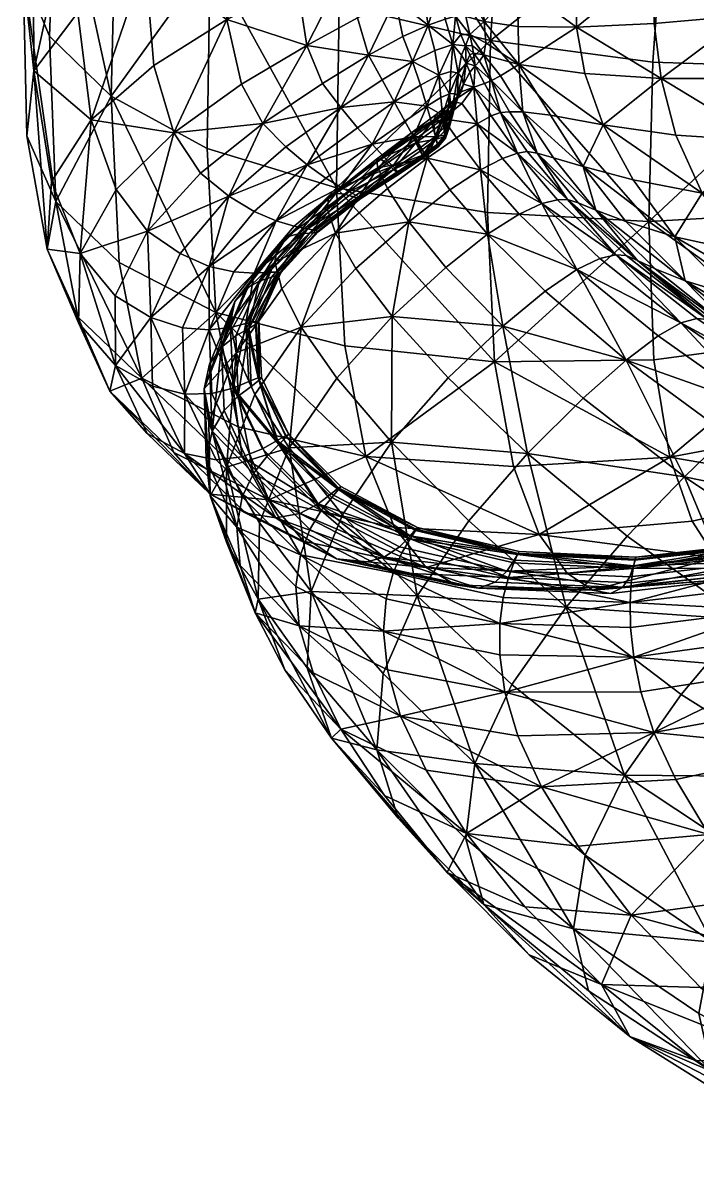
# Model space of a CAD drawing. Header units: millimetres. Extents: x -7995 to 5903, y -544 to 668.
# Drawn here: x -7994.8 to -7778.7, y -424.2 to -55.8 of the extents above; entities that cross this region are included whole.
import ezdxf

# ---------------------------------------------------------------- set-up
doc = ezdxf.new("R2010")
doc.units = ezdxf.units.MM
doc.layers.get('0').update_dxf_attribs({"true_color": 0x57e1c6})

msp = doc.modelspace()

# ---------------------------------------------------------------- meshes
at = {"color": 121, "true_color": 0xa6e5e5}
mesh = msp.add_polyface(dxfattribs=at)
corners = [(-7907.01, -12.03, 353.46), (-7930.88, -22.65, 373.73), (-7927.57, 23.94, 393.32), (-7902.67, 33.27, 372.49), (-7955.72, -36.19, 401.87), (-7953.61, 11.77, 422.25), (-7947.59, 67.14, 445.33), (-7991.3, -71.05, 474.53), (-7991.57, -20.3, 497.41), (-7976.39, -3.05, 457.53), (-7977.28, -52.41, 436.07), (-7987.42, 38.17, 522.35), (-7971.27, 53.87, 481.31), (-7934.85, -35.17, 691.94), (-7893.62, -50.03, 721.16), (-7889.74, 8.69, 750.09), (-7930.55, 25.81, 721.27), (-7935.85, -95.9, 660.81), (-7894.47, -108.49, 690.24), (-7883.25, 39.57, 361.5), (-7888.38, -4.61, 342.85), (-7965.08, -17.7, 654.54), (-7966.59, -79.19, 624.34), (-7984.08, 1.16, 611.87), (-7986.34, -59.96, 583.3), (-7984.28, -112.95, 556.71), (-7960.06, 44.02, 683.17), (-7978.17, 62.49, 639.13), (-7984.75, 80.36, 592.48), (-7991.6, 20.19, 566.83), (-7993.51, -91.86, 515.46), (-7994.78, -39.81, 540.16), (-7907.03, -43.03, 340.59), (-7929.51, -54.7, 359.9), (-7903.91, -62.99, 332.97), (-7924.79, -75.4, 351.08), (-7946.45, -90.92, 376.49), (-7952.85, -69.39, 386.81), (-7893.08, -82.87, 329.76), (-7910.62, -95.46, 345.41), (-7918.05, -87.93, 346.5), (-7898.86, -75.18, 329.67), (-7972.95, -86.77, 419.57), (-7985.7, -106.49, 456.46), (-7884.15, -66.1, 321.26), (-7879.86, -73.98, 322.03), (-7887.73, -54.13, 323.77), (-7889.5, -34.74, 330.62), (-7887.75, -89.34, 332.31), (-7903.82, -101.19, 347.06)]
mesh.append_faces([[corners[k] for k in face] for face in [(0, 1, 2), (2, 3, 0), (4, 5, 2), (2, 1, 4), (2, 5, 6), (7, 8, 9), (9, 10, 7), (11, 12, 9), (9, 8, 11), (6, 5, 9), (4, 10, 9), (9, 5, 4), (13, 14, 15), (15, 16, 13), (13, 17, 18), (18, 14, 13), (0, 3, 19), (19, 20, 0), (13, 21, 22), (22, 17, 13), (23, 24, 22), (22, 21, 23), (22, 24, 25), (23, 21, 26), (26, 27, 23), (13, 16, 26), (26, 21, 13), (28, 29, 23), (7, 30, 31), (31, 8, 7), (25, 24, 31), (31, 30, 25), (23, 29, 31), (31, 24, 23), (11, 8, 31), (31, 29, 11), (0, 32, 33), (33, 1, 0), (34, 35, 33), (33, 32, 34), (36, 37, 33), (33, 35, 36), (4, 1, 33), (33, 37, 4), (38, 39, 40), (40, 41, 38), (36, 35, 40), (34, 41, 40), (40, 35, 34), (7, 10, 42), (42, 43, 7), (4, 37, 42), (42, 10, 4), (42, 37, 36), (38, 41, 44), (44, 45, 38), (34, 46, 44), (44, 41, 34), (0, 20, 47), (47, 32, 0), (34, 32, 47), (47, 46, 34), (38, 48, 49)]], dxfattribs={"vtx2": -1, "color": 121})
mesh = msp.add_polyface(dxfattribs=at)
corners = [(-7777.4, 60.76, 809.75), (-7784.09, 28.05, 797.78), (-7732.73, 18.12, 793.08), (-7834.8, -84.18, 298.49), (-7841.9, -72.74, 308.45), (-7836.08, -69.03, 301.78), (-7724.77, 26.36, 190.91), (-7757.83, 20.16, 233.45), (-7753.85, 53.18, 247.52), (-7788.06, 13.64, 272.8), (-7833.16, 3.58, 331.04), (-7827.74, 42.96, 349.48), (-7808.71, 45.47, 323.71), (-7813.75, 7.79, 306.25), (-7783.49, 49.15, 288.8), (-7789.54, -17.11, 777.47), (-7737.79, -23.24, 774.85), (-7835.59, 42.59, 791.09), (-7841.47, -6.04, 769.02), (-7845.15, -61.39, 741.4), (-7793.19, -68.35, 751.85), (-7741.5, -70.01, 751.69), (-7844.57, 2, 344.45), (-7838.82, 42.45, 363.3), (-7850.7, 2.09, 349.32), (-7844.68, 43.16, 368.19), (-7761.05, -7.8, 222.58), (-7729.73, -26.21, 174.39), (-7763.08, -31.92, 214.21), (-7792.81, -36.95, 251.72), (-7791.21, -14.4, 260.74), (-7728.78, -71.47, 164.02), (-7761.81, -73.55, 202.02), (-7763.48, -53.43, 207.59), (-7730.29, -49.48, 168.67), (-7790.55, -73.53, 238.76), (-7792.75, -55.97, 244.85), (-7836.26, -56.9, 303.85), (-7817.56, -57.12, 278.21), (-7814.99, -71.91, 272.26), (-7836.57, -43.3, 309.01), (-7817.77, -40.88, 284.32), (-7816.63, -20.12, 293.39), (-7835.82, -24.16, 317.81), (-7847.23, -25.72, 331.28), (-7847.78, -43.79, 322.79), (-7846.64, -62.08, 315.93), (-7847.19, -55.31, 317.98), (-7847.29, -65.93, 315.7), (-7844.78, -74.21, 310.66), (-7848.61, -68.02, 316.41), (-7847.11, -75.13, 311.38), (-7850.04, -69.49, 317.16)]
mesh.append_faces([[corners[k] for k in face] for face in [(0, 1, 2), (3, 4, 5), (6, 7, 8), (8, 7, 9), (10, 11, 12), (12, 13, 10), (9, 13, 12), (12, 14, 9), (2, 1, 15), (15, 16, 2), (17, 18, 15), (15, 1, 17), (19, 20, 15), (15, 18, 19), (21, 16, 15), (15, 20, 21), (10, 22, 23), (23, 11, 10), (24, 25, 23), (23, 22, 24), (26, 7, 6), (27, 28, 26), (29, 30, 26), (26, 28, 29), (9, 7, 26), (26, 30, 9), (31, 32, 33), (33, 34, 31), (35, 36, 33), (33, 32, 35), (29, 28, 33), (33, 36, 29), (27, 34, 33), (33, 28, 27), (5, 37, 38), (38, 39, 5), (40, 41, 38), (38, 37, 40), (29, 36, 38), (38, 41, 29), (35, 39, 38), (38, 36, 35), (10, 13, 42), (42, 43, 10), (9, 30, 42), (42, 13, 9), (29, 41, 42), (42, 30, 29), (40, 43, 42), (42, 41, 40), (10, 43, 44), (44, 22, 10), (40, 45, 44), (44, 43, 40), (5, 46, 47), (47, 37, 5), (40, 37, 47), (47, 45, 40), (5, 4, 48), (48, 46, 5), (49, 50, 48), (48, 4, 49), (49, 51, 52)]], dxfattribs={"vtx2": -1, "color": 121})
mesh = msp.add_polyface(dxfattribs=at)
corners = [(-7889.74, 8.69, 750.09), (-7893.62, -50.03, 721.16), (-7845.15, -61.39, 741.4), (-7894.47, -108.49, 690.24), (-7874.38, 0.11, 339.48), (-7868.7, 43.33, 357.92), (-7858.41, 45.05, 359.29), (-7864.43, 2.61, 340.91), (-7888.38, -4.61, 342.85), (-7883.25, 39.57, 361.5), (-7857.91, 3.37, 344.71), (-7860.74, -25.05, 332.71), (-7866.96, -26.26, 329.08), (-7861.05, -43.29, 325.91), (-7866.89, -44.85, 322.6), (-7875.6, -48.27, 321.1), (-7876.35, -29.32, 327.58), (-7857.16, -62.71, 323.19), (-7862.93, -64.57, 321.16), (-7865.1, -56.49, 320.29), (-7859.64, -54.56, 323.07), (-7870.1, -68.1, 319.94), (-7873.15, -60.08, 318.91), (-7884.15, -66.1, 321.26), (-7887.73, -54.13, 323.77), (-7879.86, -73.98, 322.03), (-7889.5, -34.74, 330.62), (-7862.74, -92.1, 335.57), (-7860.08, -89.35, 335.39), (-7859.74, -91.73, 337.5), (-7893.08, -82.87, 329.76), (-7875.96, -81.06, 325.06), (-7887.75, -89.34, 332.31), (-7867.57, -75.68, 323.1), (-7865.52, -82.44, 327.41), (-7872.57, -87.19, 329.35), (-7883.06, -94.61, 336.31), (-7861.71, -72.52, 324.26), (-7861.03, -79.65, 328.35), (-7863.9, -87.99, 331.83), (-7860.5, -85.3, 332.2), (-7869.83, -92.18, 333.96), (-7857.34, -80.91, 317.22), (-7862.49, -85.1, 315.16), (-7863.28, -86.79, 323.21), (-7870.37, -90.88, 316.69), (-7870.16, -91.74, 324.94), (-7860.24, -86.45, 305.59), (-7869.01, -92.87, 307.06), (-7869.04, -94.14, 331.63), (-7863.12, -89.86, 329.6), (-7859.71, -87.07, 330.18), (-7859.02, -83.57, 324.64), (-7862.55, -92.99, 334.3), (-7859.79, -90.29, 334.17)]
mesh.append_faces([[corners[k] for k in face] for face in [(0, 1, 2), (2, 1, 3), (4, 5, 6), (6, 7, 4), (4, 8, 9), (9, 5, 4), (10, 11, 12), (12, 7, 10), (13, 14, 12), (12, 11, 13), (15, 16, 12), (12, 14, 15), (4, 7, 12), (12, 16, 4), (17, 18, 19), (19, 20, 17), (21, 22, 19), (19, 18, 21), (15, 14, 19), (19, 22, 15), (13, 20, 19), (19, 14, 13), (15, 22, 23), (23, 24, 15), (21, 25, 23), (23, 22, 21), (4, 16, 26), (26, 8, 4), (15, 24, 26), (26, 16, 15), (27, 28, 29), (30, 25, 31), (31, 32, 30), (21, 33, 31), (31, 25, 21), (34, 35, 31), (31, 33, 34), (36, 32, 31), (31, 35, 36), (37, 18, 17), (34, 33, 37), (37, 38, 34), (21, 18, 37), (37, 33, 21), (27, 39, 40), (40, 28, 27), (34, 38, 40), (40, 39, 34), (36, 35, 41), (34, 39, 41), (41, 35, 34), (41, 39, 27), (42, 43, 44), (44, 43, 45), (45, 46, 44), (47, 48, 45), (45, 43, 47), (44, 46, 49), (49, 50, 44), (44, 50, 51), (51, 52, 44), (53, 54, 51), (51, 50, 53)]], dxfattribs={"vtx2": -1, "color": 121})
mesh = msp.add_polyface(dxfattribs=at)
corners = [(-7845.15, -61.39, 741.4), (-7841.47, -6.04, 769.02), (-7889.74, 8.69, 750.09), (-7835.59, 42.59, 791.09), (-7857.91, 3.37, 344.71), (-7851.74, 45.22, 363.18), (-7848.08, 44.33, 367.14), (-7854.24, 2.87, 348.46), (-7850.7, 2.09, 349.32), (-7844.68, 43.16, 368.19), (-7864.43, 2.61, 340.91), (-7858.41, 45.05, 359.29), (-7853.93, -43.35, 328.43), (-7853.47, -25.74, 336.48), (-7847.23, -25.72, 331.28), (-7847.78, -43.79, 322.79), (-7844.57, 2, 344.45), (-7851.71, -59.44, 321.62), (-7853.01, -53.74, 323.91), (-7847.19, -55.31, 317.98), (-7846.64, -62.08, 315.93), (-7857.16, -62.71, 323.19), (-7859.64, -54.56, 323.07), (-7856.38, -53.57, 324.94), (-7854.6, -59.45, 323.3), (-7861.05, -43.29, 325.91), (-7857.54, -42.99, 328.66), (-7857.11, -25.2, 336.06), (-7860.74, -25.05, 332.71), (-7850.55, -65.49, 319.26), (-7851.02, -62.98, 320.25), (-7847.29, -65.93, 315.7), (-7848.61, -68.02, 316.41), (-7850.49, -76.27, 312.6), (-7851.71, -71.52, 319.29), (-7850.04, -69.49, 317.16), (-7847.11, -75.13, 311.38), (-7852.9, -68.61, 322.38), (-7851.72, -65.98, 320.41), (-7844.78, -74.21, 310.66), (-7853.14, -63.11, 322.13), (-7854.39, -66.11, 323.63), (-7857.86, -71.31, 326.31), (-7861.71, -72.52, 324.26), (-7858.31, -78.43, 330.25), (-7855.52, -71.79, 327.06), (-7854.29, -73.33, 326.36), (-7855.72, -79.02, 331.04), (-7853.74, -75.31, 324.11)]
mesh.append_faces([[corners[k] for k in face] for face in [(0, 1, 2), (2, 1, 3), (4, 5, 6), (6, 7, 4), (8, 7, 6), (6, 9, 8), (4, 10, 11), (11, 5, 4), (12, 13, 14), (14, 15, 12), (8, 16, 14), (14, 13, 8), (17, 18, 19), (19, 20, 17), (12, 15, 19), (19, 18, 12), (21, 22, 23), (23, 24, 21), (25, 26, 23), (23, 22, 25), (12, 18, 23), (23, 26, 12), (17, 24, 23), (23, 18, 17), (4, 7, 27), (27, 28, 4), (8, 13, 27), (27, 7, 8), (12, 26, 27), (27, 13, 12), (25, 28, 27), (27, 26, 25), (29, 30, 31), (31, 32, 29), (17, 20, 31), (31, 30, 17), (33, 34, 35), (35, 36, 33), (37, 38, 35), (35, 34, 37), (29, 32, 35), (35, 38, 29), (35, 32, 39), (21, 24, 40), (40, 41, 21), (17, 30, 40), (40, 24, 17), (29, 38, 40), (40, 30, 29), (37, 41, 40), (40, 38, 37), (21, 42, 43), (43, 42, 44), (21, 41, 45), (45, 42, 21), (37, 46, 45), (45, 41, 37), (45, 46, 47), (44, 42, 45), (48, 34, 33), (47, 46, 48), (37, 34, 48), (48, 46, 37)]], dxfattribs={"vtx2": -1, "color": 121})
mesh = msp.add_polyface(dxfattribs=at)
corners = [(-7881.15, -102.13, 314.15), (-7869.01, -92.87, 307.06), (-7865.39, -99, 296.2), (-7878.12, -108.77, 303.33), (-7860.24, -86.45, 305.59), (-7856, -92.5, 294.61), (-7871.3, -119.37, 289.8), (-7858.19, -109.2, 282.66), (-7894.47, -108.49, 690.24), (-7846.12, -116.46, 711.62), (-7845.15, -61.39, 741.4), (-7894.73, -123, 317.81), (-7888.22, -134.35, 304.13), (-7876.4, -101.59, 344.6), (-7874.8, -103.34, 346.85), (-7887.32, -111.43, 360.07), (-7889.41, -110.24, 357.93), (-7874.31, -104.03, 347.44), (-7886.62, -111.99, 360.67), (-7876.19, -102.64, 343.32), (-7889.02, -111.47, 356.9), (-7887.23, -111.97, 359.64), (-7874.81, -103.76, 346.29), (-7861.89, -95.41, 338.43), (-7862.09, -94.53, 337.82), (-7859.74, -91.73, 337.5), (-7859.57, -92.6, 338.13), (-7862.74, -92.1, 335.57), (-7862.55, -92.99, 334.3), (-7862.09, -94.87, 337.25), (-7859.66, -92.13, 336.92), (-7859.79, -90.29, 334.17), (-7866.79, -98.4, 339.6), (-7867.69, -96.79, 336.57), (-7866.44, -98.86, 340.78), (-7867.84, -95.86, 337.89), (-7866.75, -98.05, 340.19), (-7893, -108.31, 354.36), (-7879.22, -98.69, 340.74), (-7883.06, -94.61, 336.31), (-7869.83, -92.18, 333.96), (-7881.65, -99.35, 323.72), (-7870.37, -90.88, 316.69), (-7880.44, -99.28, 331.88), (-7870.16, -91.74, 324.94), (-7869.04, -94.14, 331.63), (-7878.35, -100.76, 338.46), (-7863.12, -89.86, 329.6), (-7897, -111.57, 338.14), (-7891.89, -110.57, 352.33), (-7894.88, -110.27, 346.05)]
mesh.append_faces([[corners[k] for k in face] for face in [(0, 1, 2), (2, 3, 0), (4, 5, 2), (2, 1, 4), (6, 3, 2), (2, 7, 6), (8, 9, 10), (0, 3, 11), (6, 12, 11), (11, 3, 6), (13, 14, 15), (15, 16, 13), (17, 18, 15), (15, 14, 17), (19, 20, 21), (21, 22, 19), (17, 22, 21), (21, 18, 17), (23, 24, 25), (25, 26, 23), (25, 24, 27), (28, 29, 30), (30, 31, 28), (30, 29, 23), (19, 22, 32), (32, 33, 19), (17, 34, 32), (32, 22, 17), (23, 29, 32), (32, 34, 23), (28, 33, 32), (32, 29, 28), (13, 35, 36), (36, 14, 13), (27, 24, 36), (36, 35, 27), (23, 34, 36), (36, 24, 23), (17, 14, 36), (36, 34, 17), (13, 16, 37), (37, 38, 13), (39, 38, 37), (13, 38, 40), (40, 35, 13), (40, 38, 39), (27, 35, 40), (0, 41, 42), (42, 1, 0), (43, 44, 42), (42, 41, 43), (19, 33, 45), (45, 46, 19), (28, 47, 45), (45, 33, 28), (43, 46, 45), (45, 44, 43), (48, 41, 0), (43, 41, 48), (19, 46, 49), (49, 20, 19), (43, 50, 49), (49, 46, 43)]], dxfattribs={"vtx2": -1, "color": 121})
mesh = msp.add_polyface(dxfattribs=at)
corners = [(-7844.78, -74.21, 310.66), (-7839.04, -84.23, 301.89), (-7841.94, -84.44, 302.1), (-7830.19, -97.48, 289.55), (-7833.43, -96.96, 289.02), (-7836.54, -97.49, 286.07), (-7844.91, -85.5, 300.07), (-7836.08, -69.03, 301.78), (-7825.9, -85.25, 287.29), (-7834.8, -84.18, 298.49), (-7815.52, -101.66, 274.39), (-7824.99, -98.94, 285.65), (-7841.9, -72.74, 308.45), (-7811.45, -115.71, 269.78), (-7801.79, -119.3, 259.55), (-7782.79, -138.31, 240.82), (-7798.12, -131.77, 251.45), (-7817.03, -113.39, 273.11), (-7792.46, -134.49, 249.33), (-7805.06, -129.98, 245.39), (-7823.73, -112.35, 268.32), (-7820.48, -112.28, 271.85), (-7801.68, -130.23, 249.4), (-7757.62, -93.49, 196.75), (-7761.81, -73.55, 202.02), (-7728.78, -71.47, 164.02), (-7716.95, -112.99, 155.46), (-7749.86, -113.03, 190.72), (-7777.42, -110.24, 223.98), (-7785.76, -91.7, 232.06), (-7790.55, -73.53, 238.76), (-7737.48, -131.98, 182.84), (-7764.6, -128.88, 213.76), (-7786.1, -124.17, 240.1), (-7799.48, -105.94, 252.86), (-7814.99, -71.91, 272.26), (-7809.03, -88.36, 263.7), (-7841.34, -99.18, 282.7), (-7849.38, -88.09, 296.74), (-7810.15, -131.14, 241.62), (-7828.73, -113.57, 264.82), (-7817.51, -134.68, 239.8), (-7836.01, -116.93, 263.12), (-7848.38, -102.81, 280.9), (-7846.06, -123.41, 264.96), (-7741.5, -70.01, 751.69), (-7793.19, -68.35, 751.85), (-7794.48, -119.29, 723.97), (-7743.25, -116.46, 726.28), (-7845.15, -61.39, 741.4), (-7846.12, -116.46, 711.62)]
mesh.append_faces([[corners[k] for k in face] for face in [(0, 1, 2), (3, 4, 2), (2, 1, 3), (5, 6, 2), (2, 4, 5), (7, 8, 9), (10, 11, 9), (9, 8, 10), (3, 1, 9), (9, 11, 3), (0, 12, 9), (9, 1, 0), (13, 14, 15), (16, 17, 13), (13, 18, 16), (3, 11, 13), (13, 17, 3), (10, 14, 13), (13, 11, 10), (19, 20, 21), (21, 22, 19), (5, 4, 21), (21, 20, 5), (3, 17, 21), (21, 4, 3), (16, 22, 21), (21, 17, 16), (23, 24, 25), (26, 27, 23), (28, 29, 23), (23, 27, 28), (30, 24, 23), (23, 29, 30), (28, 27, 31), (31, 32, 28), (15, 14, 33), (10, 34, 33), (33, 14, 10), (28, 32, 33), (33, 34, 28), (7, 35, 36), (36, 8, 7), (30, 29, 36), (36, 35, 30), (28, 34, 36), (36, 29, 28), (10, 8, 36), (36, 34, 10), (5, 37, 38), (19, 39, 40), (40, 20, 19), (41, 42, 40), (40, 39, 41), (43, 37, 40), (40, 42, 43), (5, 20, 40), (40, 37, 5), (43, 42, 44), (44, 42, 41), (45, 46, 47), (47, 48, 45), (49, 50, 47), (47, 46, 49)]], dxfattribs={"vtx2": -1, "color": 121})
mesh = msp.add_polyface(dxfattribs=at)
corners = [(-7991.3, -71.05, 474.53), (-7985.7, -106.49, 456.46), (-7987.02, -128.19, 495.72), (-7993.51, -91.86, 515.46), (-7976.47, -129.52, 442.82), (-7984.28, -112.95, 556.71), (-7894.47, -108.49, 690.24), (-7935.85, -95.9, 660.81), (-7933.05, -148.48, 631.57), (-7966.59, -79.19, 624.34), (-7964.01, -132.45, 596.13), (-7928.94, -111.21, 367.74), (-7937.99, -103.83, 370.33), (-7918.05, -87.93, 346.5), (-7910.62, -95.46, 345.41), (-7946.45, -90.92, 376.49), (-7964.98, -109.11, 407.6), (-7954.97, -122.38, 399.71), (-7944.52, -129.58, 395.48), (-7972.95, -86.77, 419.57), (-7894.73, -123, 317.81), (-7897.28, -115.48, 328.7), (-7881.15, -102.13, 314.15), (-7914.12, -132.2, 349.63), (-7900.29, -122.6, 379.38), (-7900.95, -122.87, 378.54), (-7912.91, -136.29, 401.84), (-7903.07, -123.06, 376.14), (-7903.7, -121.62, 376.87), (-7901.17, -122.21, 378.78), (-7913.24, -135.54, 401.95), (-7887.32, -111.43, 360.07), (-7886.62, -111.99, 360.67), (-7889.41, -110.24, 357.93), (-7887.23, -111.97, 359.64), (-7889.02, -111.47, 356.9), (-7920.78, -116.13, 368.15), (-7935.22, -133.67, 394.45), (-7913.71, -119.13, 370.51), (-7903.82, -101.19, 347.06), (-7893.08, -82.87, 329.76), (-7883.06, -94.61, 336.31), (-7897.88, -105.39, 350.38), (-7887.75, -89.34, 332.31), (-7907.94, -120.78, 373.77), (-7893, -108.31, 354.36), (-7920.82, -135.83, 397.93), (-7897, -111.57, 338.14), (-7913.19, -126.96, 358.84), (-7910.3, -124.26, 366.31), (-7894.88, -110.27, 346.05), (-7880.44, -99.28, 331.88), (-7906.56, -123.24, 372.07), (-7919.19, -138.45, 396.5), (-7891.89, -110.57, 352.33)]
mesh.append_faces([[corners[k] for k in face] for face in [(0, 1, 2), (2, 3, 0), (2, 1, 4), (5, 3, 2), (6, 7, 8), (8, 7, 9), (9, 10, 8), (5, 10, 9), (11, 12, 13), (13, 14, 11), (13, 12, 15), (4, 16, 17), (15, 12, 17), (17, 16, 15), (11, 18, 17), (17, 12, 11), (15, 16, 19), (4, 1, 19), (19, 16, 4), (20, 21, 22), (23, 21, 20), (24, 25, 26), (26, 25, 27), (28, 29, 30), (30, 29, 24), (24, 29, 31), (31, 32, 24), (28, 33, 31), (31, 29, 28), (27, 25, 34), (34, 35, 27), (24, 32, 34), (34, 25, 24), (11, 36, 37), (37, 18, 11), (37, 36, 38), (39, 14, 40), (41, 42, 39), (39, 43, 41), (38, 36, 39), (39, 42, 38), (11, 14, 39), (39, 36, 11), (28, 44, 45), (45, 33, 28), (38, 42, 45), (45, 44, 38), (45, 42, 41), (38, 44, 46), (46, 44, 28), (22, 21, 47), (23, 48, 47), (47, 21, 23), (49, 50, 47), (47, 48, 49), (47, 50, 51), (27, 52, 53), (53, 52, 49), (49, 52, 54), (54, 50, 49), (27, 35, 54), (54, 52, 27)]], dxfattribs={"vtx2": -1, "color": 121})
mesh = msp.add_polyface(dxfattribs=at)
corners = [(-7850.49, -76.27, 312.6), (-7847.11, -75.13, 311.38), (-7841.94, -84.44, 302.1), (-7844.91, -85.5, 300.07), (-7844.78, -74.21, 310.66), (-7849.38, -88.09, 296.74), (-7854.26, -81.58, 307.92), (-7836.54, -97.49, 286.07), (-7848.38, -102.81, 280.9), (-7856, -92.5, 294.61), (-7841.34, -99.18, 282.7), (-7860.24, -86.45, 305.59), (-7871.3, -119.37, 289.8), (-7858.19, -109.2, 282.66), (-7846.06, -123.41, 264.96), (-7859.42, -134.02, 272.1), (-7865.39, -99, 296.2), (-7859.08, -87.42, 335.6), (-7858.6, -88.59, 337.17), (-7859.74, -91.73, 337.5), (-7860.08, -89.35, 335.39), (-7858.33, -89.36, 337.74), (-7859.57, -92.6, 338.13), (-7858.68, -88.41, 334.44), (-7859.79, -90.29, 334.17), (-7859.66, -92.13, 336.92), (-7858.39, -89.14, 336.52), (-7861.89, -95.41, 338.43), (-7858.31, -78.43, 330.25), (-7861.03, -79.65, 328.35), (-7861.71, -72.52, 324.26), (-7860.5, -85.3, 332.2), (-7858.71, -84.01, 333.66), (-7855.72, -79.02, 331.04), (-7856.57, -78.35, 331.2), (-7855.52, -71.79, 327.06), (-7854.54, -77.81, 320.87), (-7853.74, -75.31, 324.11), (-7856.73, -81.51, 327.4), (-7855.7, -80.03, 329.65), (-7857.16, -84.88, 333.94), (-7857.99, -85.5, 332.06), (-7857.06, -84.6, 335.1), (-7857.57, -84.05, 334.82), (-7857.34, -80.91, 317.22), (-7862.49, -85.1, 315.16), (-7863.28, -86.79, 323.21), (-7859.02, -83.57, 324.64), (-7859.71, -87.07, 330.18)]
mesh.append_faces([[corners[k] for k in face] for face in [(0, 1, 2), (2, 3, 0), (2, 1, 4), (0, 3, 5), (5, 6, 0), (5, 3, 7), (8, 9, 5), (5, 10, 8), (11, 6, 5), (5, 9, 11), (12, 13, 14), (14, 15, 12), (14, 13, 8), (8, 13, 16), (16, 9, 8), (17, 18, 19), (19, 20, 17), (21, 22, 19), (19, 18, 21), (23, 24, 25), (25, 26, 23), (27, 22, 25), (21, 26, 25), (25, 22, 21), (28, 29, 30), (17, 20, 31), (31, 32, 17), (28, 32, 31), (31, 29, 28), (33, 34, 35), (35, 34, 28), (0, 36, 37), (38, 39, 37), (37, 36, 38), (37, 39, 33), (23, 26, 40), (40, 41, 23), (21, 42, 40), (40, 26, 21), (33, 39, 40), (40, 42, 33), (38, 41, 40), (40, 39, 38), (17, 32, 43), (43, 18, 17), (28, 34, 43), (43, 32, 28), (33, 42, 43), (43, 34, 33), (21, 18, 43), (43, 42, 21), (0, 6, 44), (44, 36, 0), (11, 45, 44), (44, 6, 11), (46, 47, 44), (38, 36, 44), (44, 47, 38), (23, 41, 48), (48, 24, 23), (38, 47, 48), (48, 41, 38)]], dxfattribs={"vtx2": -1, "color": 121})
mesh = msp.add_polyface(dxfattribs=at)
corners = [(-7868.58, -239.07, 279.97), (-7892.53, -213.16, 309.45), (-7876.83, -189.95, 283.41), (-7858.66, -169.39, 262.94), (-7833.32, -193.52, 232.72), (-7852.12, -215.08, 253.51), (-7841.22, -152.83, 248.76), (-7859.42, -134.02, 272.1), (-7846.06, -123.41, 264.96), (-7933.05, -148.48, 631.57), (-7891.79, -159.15, 660.91), (-7894.47, -108.49, 690.24), (-7843.85, -164.25, 683.03), (-7846.12, -116.46, 711.62), (-7885.08, -194.49, 636.77), (-7916.06, -208.44, 589.1), (-7875.89, -217.21, 617.22), (-7925.93, -185.03, 607.89), (-7829.55, -219.47, 639.09), (-7837.81, -197.77, 659.01), (-7905.73, -153.12, 324.8), (-7894.36, -169.4, 306.77), (-7909.57, -191.8, 332.78), (-7920.62, -174.65, 350.97), (-7911.98, -140.82, 338.69), (-7894.73, -123, 317.81), (-7888.22, -134.35, 304.13), (-7914.12, -132.2, 349.63), (-7876.58, -149.74, 286.29), (-7871.3, -119.37, 289.8), (-7893.82, -205.05, 514.71), (-7895.94, -207.61, 514.99), (-7870.88, -220.88, 541.11), (-7868.5, -217.2, 540.3), (-7893.07, -204.08, 514.84), (-7869.16, -218.18, 540.28), (-7909.73, -187.43, 486.7), (-7910.5, -188.38, 486.47), (-7912.87, -190.71, 486.18), (-7870.89, -219.92, 542.9), (-7896.19, -206.49, 516.51), (-7893.82, -204.59, 515.43), (-7913.41, -189.36, 487.28), (-7910.66, -187.78, 486.94), (-7869.02, -217.82, 541.17), (-7919.54, -169.37, 457.4), (-7919.23, -170.09, 457.17), (-7912.91, -136.29, 401.84), (-7912.21, -135.76, 402.48), (-7900.29, -122.6, 379.38), (-7903.07, -123.06, 376.14), (-7915.26, -137.18, 399.89), (-7913.24, -135.54, 401.95), (-7916.09, -135.58, 400.39), (-7903.7, -121.62, 376.87), (-7900.3, -209.68, 518.1), (-7924.61, -194.61, 489.18), (-7918.07, -192.09, 487.77), (-7906.2, -212.72, 520.83), (-7920.82, -135.83, 397.93), (-7919.19, -138.45, 396.5), (-7899.3, -211.85, 515.66), (-7916.74, -194.48, 485.76), (-7921, -199.97, 484.37), (-7902.96, -217.92, 515.67)]
mesh.append_faces([[corners[k] for k in face] for face in [(0, 1, 2), (2, 3, 4), (4, 5, 2), (6, 7, 8), (9, 10, 11), (12, 13, 11), (11, 10, 12), (14, 10, 9), (15, 16, 14), (14, 17, 15), (18, 19, 14), (14, 16, 18), (12, 10, 14), (14, 19, 12), (20, 21, 22), (22, 23, 20), (2, 1, 22), (22, 21, 2), (20, 24, 25), (25, 26, 20), (25, 24, 27), (6, 3, 28), (28, 7, 6), (2, 21, 28), (28, 3, 2), (20, 26, 28), (28, 21, 20), (29, 7, 28), (28, 26, 29), (30, 31, 32), (33, 34, 30), (30, 35, 33), (36, 37, 30), (30, 34, 36), (38, 31, 30), (30, 37, 38), (39, 40, 41), (42, 43, 41), (41, 40, 42), (36, 34, 41), (41, 43, 36), (33, 44, 41), (41, 34, 33), (36, 43, 45), (45, 43, 42), (38, 37, 46), (46, 37, 36), (47, 48, 49), (50, 51, 47), (52, 53, 54), (49, 48, 52), (55, 40, 39), (56, 57, 55), (55, 58, 56), (42, 40, 55), (55, 57, 42), (54, 53, 59), (60, 51, 50), (32, 31, 61), (38, 62, 61), (61, 31, 38), (63, 64, 61), (61, 62, 63)]], dxfattribs={"vtx2": -1, "color": 121})
mesh = msp.add_polyface(dxfattribs=at)
corners = [(-7953.82, -150.02, 427.36), (-7953.29, -172, 462.13), (-7965.21, -165.35, 469.48), (-7965.28, -143.06, 433.24), (-7966.94, -173.63, 518.8), (-7977.02, -151.71, 480.54), (-7976.47, -129.52, 442.82), (-7933.05, -148.48, 631.57), (-7964.01, -132.45, 596.13), (-7956.77, -169.48, 573.43), (-7984.28, -112.95, 556.71), (-7977.26, -149.86, 535.38), (-7987.02, -128.19, 495.72), (-7954.97, -122.38, 399.71), (-7944.52, -129.58, 395.48), (-7936.84, -172.89, 406.5), (-7928.4, -151.58, 375.92), (-7926.59, -161.36, 365.01), (-7914.12, -132.2, 349.63), (-7911.98, -140.82, 338.69), (-7905.73, -153.12, 324.8), (-7920.62, -174.65, 350.97), (-7923.41, -151.93, 427.44), (-7920.4, -151.3, 428.5), (-7919.54, -169.37, 457.4), (-7919.3, -151.34, 428.88), (-7918.47, -169.21, 457.5), (-7919.23, -170.09, 457.17), (-7920.03, -152.09, 428.43), (-7922.51, -153.59, 427), (-7912.91, -136.29, 401.84), (-7915.26, -137.18, 399.89), (-7912.21, -135.76, 402.48), (-7916.09, -135.58, 400.39), (-7913.24, -135.54, 401.95), (-7943.75, -153.32, 424.81), (-7942.96, -174.6, 458.09), (-7935.23, -154.02, 424.62), (-7927.46, -172.61, 456.39), (-7928.41, -153.2, 425.82), (-7935.22, -133.67, 394.45), (-7913.71, -119.13, 370.51), (-7927.26, -135.47, 395.61), (-7920.82, -135.83, 397.93), (-7935.08, -164.99, 414.58), (-7926.97, -144.96, 384.69), (-7931.28, -159.5, 420.45), (-7923.5, -140.82, 391.49), (-7910.3, -124.26, 366.31), (-7913.19, -126.96, 358.84), (-7919.19, -138.45, 396.5), (-7926.67, -155.88, 424.46), (-7925.86, -175.19, 454.79)]
mesh.append_faces([[corners[k] for k in face] for face in [(0, 1, 2), (2, 3, 0), (4, 5, 2), (6, 3, 2), (2, 5, 6), (7, 8, 9), (10, 11, 9), (9, 8, 10), (6, 5, 12), (4, 11, 12), (12, 5, 4), (12, 11, 10), (0, 3, 13), (13, 14, 0), (13, 3, 6), (15, 16, 17), (18, 19, 17), (17, 16, 18), (20, 21, 17), (17, 19, 20), (22, 23, 24), (25, 26, 24), (24, 23, 25), (27, 28, 29), (25, 28, 27), (27, 26, 25), (29, 28, 30), (30, 31, 29), (25, 32, 30), (30, 28, 25), (22, 33, 34), (34, 23, 22), (25, 23, 34), (34, 32, 25), (0, 35, 36), (36, 35, 37), (38, 39, 22), (37, 39, 38), (0, 14, 40), (40, 35, 0), (41, 42, 40), (37, 35, 40), (40, 42, 37), (22, 39, 43), (43, 33, 22), (37, 42, 43), (43, 39, 37), (43, 42, 41), (15, 44, 45), (45, 16, 15), (46, 47, 45), (45, 44, 46), (48, 49, 45), (45, 47, 48), (18, 16, 45), (45, 49, 18), (29, 31, 50), (50, 51, 29), (48, 47, 50), (46, 51, 50), (50, 47, 46), (29, 51, 52), (52, 51, 46)]], dxfattribs={"vtx2": -1, "color": 121})
mesh = msp.add_polyface(dxfattribs=at)
corners = [(-7841.22, -152.83, 248.76), (-7815.44, -175.87, 218.35), (-7833.32, -193.52, 232.72), (-7858.66, -169.39, 262.94), (-7783.08, -201.08, 183.97), (-7801.44, -219.99, 198.63), (-7782.79, -138.31, 240.82), (-7792.46, -134.49, 249.33), (-7811.45, -115.71, 269.78), (-7745.99, -147.5, 200.1), (-7764.6, -128.88, 213.76), (-7737.48, -131.98, 182.84), (-7786.1, -124.17, 240.1), (-7767.21, -143.11, 223.72), (-7846.06, -123.41, 264.96), (-7827.68, -141.58, 241.62), (-7817.51, -134.68, 239.8), (-7742.42, -156.85, 701.3), (-7743.25, -116.46, 726.28), (-7794.48, -119.29, 723.97), (-7792.85, -163.56, 696.86), (-7843.85, -164.25, 683.03), (-7846.12, -116.46, 711.62), (-7787.73, -194.79, 673.58), (-7738.41, -185.47, 679.42), (-7837.81, -197.77, 659.01), (-7829.55, -219.47, 639.09), (-7780.62, -215.18, 653.81), (-7732.65, -204.26, 660.48), (-7756.56, -158.86, 216.28), (-7766.24, -155.28, 222.75), (-7724.47, -179.76, 187.93), (-7734.01, -176.76, 192.24), (-7739.77, -174.03, 191.52), (-7772, -152.43, 223.46), (-7798.12, -131.77, 251.45), (-7805.06, -129.98, 245.39), (-7801.68, -130.23, 249.4), (-7775.67, -150.67, 220.48), (-7779.11, -150.33, 215.85), (-7743.5, -172.21, 187.61), (-7746.96, -171.95, 182.38), (-7741.08, -162.81, 202), (-7769.2, -187.64, 176.74), (-7731.21, -211.64, 141.45), (-7745.13, -226.38, 148.77), (-7759.05, -178.85, 175.22), (-7801.71, -163.64, 211.17), (-7791.5, -155.91, 209.5), (-7784.17, -151.77, 211.62), (-7810.15, -131.14, 241.62), (-7751.89, -173.89, 177.67), (-7714.37, -195.92, 142.65)]
mesh.append_faces([[corners[k] for k in face] for face in [(0, 1, 2), (2, 3, 0), (4, 5, 2), (2, 1, 4), (6, 7, 8), (9, 10, 11), (12, 13, 6), (9, 13, 12), (12, 10, 9), (14, 15, 0), (16, 15, 14), (17, 18, 19), (19, 20, 17), (21, 20, 19), (19, 22, 21), (17, 20, 23), (23, 24, 17), (21, 25, 23), (23, 20, 21), (26, 27, 23), (23, 25, 26), (28, 24, 23), (23, 27, 28), (6, 29, 30), (30, 7, 6), (31, 32, 30), (30, 29, 31), (33, 34, 30), (30, 32, 33), (35, 7, 30), (30, 34, 35), (36, 37, 38), (38, 39, 36), (35, 34, 38), (38, 37, 35), (33, 40, 38), (38, 34, 33), (41, 39, 38), (38, 40, 41), (6, 13, 42), (42, 29, 6), (42, 13, 9), (31, 29, 42), (4, 43, 44), (44, 45, 4), (44, 43, 46), (0, 15, 47), (47, 1, 0), (16, 48, 47), (47, 15, 16), (46, 43, 47), (47, 48, 46), (4, 1, 47), (47, 43, 4), (36, 39, 49), (49, 50, 36), (41, 51, 49), (49, 39, 41), (46, 48, 49), (49, 51, 46), (16, 50, 49), (49, 48, 16), (46, 51, 52)]], dxfattribs={"vtx2": -1, "color": 121})
mesh = msp.add_polyface(dxfattribs=at)
corners = [(-7943.12, -193.53, 497.76), (-7955, -187.21, 506.43), (-7965.21, -165.35, 469.48), (-7953.29, -172, 462.13), (-7966.94, -173.63, 518.8), (-7916.06, -208.44, 589.1), (-7946.51, -193.23, 555.64), (-7934.86, -206.63, 542.11), (-7905.04, -221.57, 574.51), (-7923.45, -212.63, 532.21), (-7956.77, -169.48, 573.43), (-7925.93, -185.03, 607.89), (-7933.05, -148.48, 631.57), (-7977.26, -149.86, 535.38), (-7885.08, -194.49, 636.77), (-7936.84, -172.89, 406.5), (-7935.31, -183.74, 395.84), (-7934.89, -207.11, 430.2), (-7936.16, -195.41, 440.33), (-7929.66, -197.92, 381.79), (-7929.64, -221.89, 416.41), (-7926.36, -217.17, 475.33), (-7920.62, -174.65, 350.97), (-7909.57, -191.8, 332.78), (-7919.03, -215.77, 363.55), (-7926.59, -161.36, 365.01), (-7919.54, -169.37, 457.4), (-7922.5, -170.52, 456.99), (-7923.41, -151.93, 427.44), (-7918.47, -169.21, 457.5), (-7909.73, -187.43, 486.7), (-7913.41, -189.36, 487.28), (-7922.51, -153.59, 427), (-7921.72, -172.07, 456.31), (-7919.23, -170.09, 457.17), (-7912.87, -190.71, 486.18), (-7932.97, -195.54, 492.26), (-7913.9, -214.19, 525.33), (-7924.61, -194.61, 489.18), (-7906.2, -212.72, 520.83), (-7942.96, -174.6, 458.09), (-7953.82, -150.02, 427.36), (-7935.23, -154.02, 424.62), (-7934.32, -174.38, 456.46), (-7927.46, -172.61, 456.39), (-7918.07, -192.09, 487.77), (-7934.28, -186.46, 447.4), (-7935.08, -164.99, 414.58), (-7924.58, -207.44, 481.18), (-7921, -199.97, 484.37), (-7930.44, -179.85, 452.02), (-7931.28, -159.5, 420.45), (-7905.98, -225.98, 513.95), (-7925.86, -175.19, 454.79), (-7916.74, -194.48, 485.76)]
mesh.append_faces([[corners[k] for k in face] for face in [(0, 1, 2), (2, 3, 0), (2, 1, 4), (5, 6, 7), (7, 8, 5), (4, 1, 7), (7, 6, 4), (0, 9, 7), (7, 1, 0), (10, 11, 12), (4, 6, 10), (10, 13, 4), (5, 11, 10), (10, 6, 5), (12, 11, 14), (15, 16, 17), (17, 18, 15), (19, 20, 17), (17, 16, 19), (21, 18, 17), (19, 22, 23), (23, 24, 19), (25, 16, 15), (19, 16, 25), (25, 22, 19), (26, 27, 28), (26, 29, 30), (31, 27, 26), (32, 33, 34), (34, 33, 35), (30, 29, 34), (0, 36, 37), (37, 9, 0), (38, 39, 37), (37, 36, 38), (40, 3, 41), (42, 43, 40), (38, 36, 40), (40, 43, 38), (0, 3, 40), (40, 36, 0), (28, 27, 44), (31, 45, 44), (44, 27, 31), (38, 43, 44), (44, 45, 38), (44, 43, 42), (15, 18, 46), (46, 47, 15), (21, 48, 46), (46, 18, 21), (49, 50, 46), (46, 48, 49), (51, 47, 46), (46, 50, 51), (49, 48, 52), (53, 33, 32), (51, 50, 53), (49, 54, 53), (53, 50, 49), (35, 33, 53), (53, 54, 35)]], dxfattribs={"vtx2": -1, "color": 121})
mesh = msp.add_polyface(dxfattribs=at)
corners = [(-7894.46, -227.32, 563.46), (-7905.04, -221.57, 574.51), (-7934.86, -206.63, 542.11), (-7923.45, -212.63, 532.21), (-7902.59, -237.68, 340.33), (-7892.53, -213.16, 309.45), (-7868.58, -239.07, 279.97), (-7876.83, -189.95, 283.41), (-7852.12, -215.08, 253.51), (-7820.95, -242.7, 219.89), (-7833.32, -193.52, 232.72), (-7856.3, -235.61, 589.48), (-7865.78, -230.01, 601.66), (-7812.46, -237.31, 609.72), (-7829.55, -219.47, 639.09), (-7875.89, -217.21, 617.22), (-7820.59, -231.83, 622.82), (-7916.06, -208.44, 589.1), (-7926.36, -217.17, 475.33), (-7925.26, -229.43, 466), (-7906.36, -248.68, 501.13), (-7907.43, -236.18, 509.46), (-7920.42, -244.53, 452.73), (-7934.89, -207.11, 430.2), (-7929.64, -221.89, 416.41), (-7919.55, -240.14, 398.32), (-7919.03, -215.77, 363.55), (-7929.66, -197.92, 381.79), (-7909.57, -191.8, 332.78), (-7870.89, -219.92, 542.9), (-7869.02, -217.82, 541.17), (-7836.31, -225.53, 562.46), (-7837.57, -227.7, 564.67), (-7868.5, -217.2, 540.3), (-7836.01, -224.88, 561.44), (-7870.88, -220.88, 541.11), (-7837.68, -228.6, 562.92), (-7836.51, -225.86, 561.6), (-7869.16, -218.18, 540.28), (-7893.82, -205.05, 514.71), (-7893.82, -204.59, 515.43), (-7885.88, -228.56, 555.28), (-7849.02, -236.7, 580.09), (-7879.18, -226.76, 549.45), (-7843.65, -234.76, 573.09), (-7839.92, -231.27, 568.09), (-7874.23, -223.39, 545.49), (-7913.9, -214.19, 525.33), (-7906.2, -212.72, 520.83), (-7900.3, -209.68, 518.1), (-7905.98, -225.98, 513.95), (-7879.36, -250.47, 540.63), (-7876.3, -231.79, 544.07), (-7902.96, -217.92, 515.67), (-7878.5, -240.13, 543.76), (-7921, -199.97, 484.37), (-7924.58, -207.44, 481.18), (-7899.3, -211.85, 515.66), (-7873.51, -225.39, 542.78), (-7839.37, -233.21, 565.4), (-7841.04, -239.67, 567.74)]
mesh.append_faces([[corners[k] for k in face] for face in [(0, 1, 2), (2, 3, 0), (4, 5, 6), (7, 8, 6), (6, 8, 9), (9, 8, 10), (0, 11, 12), (12, 1, 0), (12, 11, 13), (14, 15, 12), (12, 16, 14), (17, 1, 12), (12, 15, 17), (18, 19, 20), (20, 21, 18), (22, 19, 23), (23, 24, 22), (23, 19, 18), (25, 26, 4), (22, 24, 25), (27, 26, 25), (25, 24, 27), (4, 26, 28), (28, 5, 4), (29, 30, 31), (31, 32, 29), (33, 34, 31), (31, 30, 33), (35, 36, 37), (37, 38, 35), (33, 38, 37), (37, 34, 33), (35, 38, 39), (40, 30, 29), (0, 41, 42), (42, 11, 0), (43, 44, 42), (42, 41, 43), (13, 11, 42), (29, 32, 45), (45, 46, 29), (43, 46, 45), (45, 44, 43), (0, 3, 47), (47, 41, 0), (43, 41, 47), (47, 48, 43), (29, 46, 49), (43, 48, 49), (49, 46, 43), (50, 21, 51), (52, 53, 50), (50, 54, 52), (50, 53, 55), (18, 21, 50), (50, 56, 18), (57, 58, 35), (52, 58, 57), (57, 53, 52), (35, 58, 59), (59, 36, 35), (52, 60, 59), (59, 58, 52)]], dxfattribs={"vtx2": -1, "color": 121})
mesh = msp.add_polyface(dxfattribs=at)
corners = [(-7833.32, -193.52, 232.72), (-7801.44, -219.99, 198.63), (-7820.95, -242.7, 219.89), (-7763.89, -246.71, 163.7), (-7783.08, -201.08, 183.97), (-7745.13, -226.38, 148.77), (-7812.46, -237.31, 609.72), (-7820.59, -231.83, 622.82), (-7865.78, -230.01, 601.66), (-7721.64, -220.2, 630.69), (-7726.58, -215.18, 644.29), (-7773.02, -226.93, 637.27), (-7766.42, -232.24, 623.64), (-7732.65, -204.26, 660.48), (-7780.62, -215.18, 653.81), (-7829.55, -219.47, 639.09), (-7759.49, -223.32, 589.82), (-7759.33, -225.91, 591.89), (-7720.43, -214.75, 598.19), (-7721.43, -211.43, 595.28), (-7759.44, -222.36, 589.3), (-7798.64, -226.72, 577.89), (-7798.93, -227.7, 578.24), (-7799.46, -230.4, 579.99), (-7720.36, -213.73, 599.16), (-7759.22, -224.93, 593.12), (-7759.31, -222.93, 590.37), (-7799.32, -229.48, 581.52), (-7798.73, -227.35, 578.98), (-7836.31, -225.53, 562.46), (-7836.01, -224.88, 561.44), (-7837.57, -227.7, 564.67), (-7836.51, -225.86, 561.6), (-7837.68, -228.6, 562.92), (-7762.32, -233.3, 612.64), (-7806.7, -238.36, 599.35), (-7802.88, -236.43, 591.4), (-7760.14, -231.51, 604.03), (-7718.73, -219.7, 610.63), (-7849.02, -236.7, 580.09), (-7843.65, -234.76, 573.09), (-7800.56, -232.99, 585.56), (-7839.92, -231.27, 568.09), (-7759.3, -228.25, 597.6), (-7716.65, -224.27, 606.04), (-7757.91, -236.2, 599.16), (-7756.43, -243.68, 601.8), (-7758.84, -230.25, 595.43), (-7800.08, -234.94, 583.09), (-7800.48, -241.24, 586.25), (-7839.37, -233.21, 565.4), (-7841.04, -239.67, 567.74)]
mesh.append_faces([[corners[k] for k in face] for face in [(0, 1, 2), (2, 1, 3), (4, 5, 3), (3, 1, 4), (6, 7, 8), (9, 10, 11), (11, 12, 9), (13, 14, 11), (11, 10, 13), (15, 7, 11), (11, 14, 15), (6, 12, 11), (11, 7, 6), (16, 17, 18), (19, 20, 16), (21, 22, 16), (16, 20, 21), (23, 17, 16), (16, 22, 23), (24, 25, 26), (27, 28, 26), (26, 25, 27), (21, 20, 26), (26, 28, 21), (26, 20, 19), (21, 28, 29), (29, 30, 21), (27, 31, 29), (29, 28, 27), (23, 22, 32), (32, 33, 23), (21, 30, 32), (32, 22, 21), (9, 12, 34), (6, 35, 34), (34, 12, 6), (36, 37, 34), (34, 35, 36), (34, 37, 38), (36, 35, 39), (39, 40, 36), (39, 35, 6), (27, 41, 42), (42, 31, 27), (36, 40, 42), (42, 41, 36), (43, 25, 24), (38, 37, 43), (36, 41, 43), (43, 37, 36), (27, 25, 43), (43, 41, 27), (44, 45, 46), (18, 17, 47), (23, 48, 47), (47, 17, 23), (49, 45, 47), (47, 48, 49), (47, 45, 44), (49, 48, 50), (50, 51, 49), (23, 33, 50), (50, 48, 23)]], dxfattribs={"vtx2": -1, "color": 121})
mesh = msp.add_polyface(dxfattribs=at)
corners = [(-7879.36, -250.47, 540.63), (-7878.13, -262.85, 533.46), (-7840.5, -269.92, 560.9), (-7842.14, -258.04, 566.79), (-7873.9, -277.58, 522.06), (-7836.34, -283.88, 550.86), (-7799.29, -258.78, 587.43), (-7852.8, -315.2, 485.77), (-7817.03, -319.26, 518), (-7828.81, -300.23, 536.6), (-7865.76, -294.93, 506.23), (-7868.58, -239.07, 279.97), (-7879.48, -264.01, 311.32), (-7902.59, -237.68, 340.33), (-7820.95, -242.7, 219.89), (-7838.29, -267.52, 246.91), (-7850.1, -292.8, 278.86), (-7802.2, -296.49, 212.84), (-7834.12, -338.68, 460.5), (-7800.14, -341.27, 494.97), (-7893.09, -281.78, 471.7), (-7879.08, -302.98, 449.97), (-7901.88, -263.78, 488.64), (-7920.42, -244.53, 452.73), (-7910.96, -262.83, 435.05), (-7896.03, -284.63, 412.51), (-7907.43, -236.18, 509.46), (-7906.36, -248.68, 501.13), (-7925.26, -229.43, 466), (-7903.81, -262.19, 375.33), (-7919.55, -240.14, 398.32), (-7800.5, -380.15, 361.46), (-7832.75, -354.04, 393.04), (-7847.26, -337.88, 353.49), (-7858.96, -327.7, 423.15), (-7874.74, -310.29, 384.66), (-7809.61, -363.53, 431.98), (-7881.56, -288.4, 346.8), (-7853.07, -316.86, 314.91), (-7818.61, -345.65, 281.81), (-7813.73, -365.53, 320.99), (-7814.86, -322.11, 245.29), (-7878.5, -240.13, 543.76), (-7905.98, -225.98, 513.95), (-7842.14, -247.95, 568.64), (-7800.48, -241.24, 586.25), (-7841.04, -239.67, 567.74), (-7876.3, -231.79, 544.07)]
mesh.append_faces([[corners[k] for k in face] for face in [(0, 1, 2), (2, 3, 0), (4, 5, 2), (2, 1, 4), (6, 3, 2), (7, 8, 9), (9, 10, 7), (4, 10, 9), (9, 5, 4), (11, 12, 13), (14, 15, 11), (16, 12, 11), (11, 15, 16), (16, 15, 17), (7, 18, 19), (19, 8, 7), (7, 10, 20), (20, 21, 7), (4, 22, 20), (20, 10, 4), (23, 24, 20), (20, 22, 23), (25, 21, 20), (20, 24, 25), (0, 26, 27), (27, 1, 0), (23, 22, 27), (27, 28, 23), (4, 1, 27), (27, 22, 4), (13, 29, 30), (25, 24, 30), (30, 29, 25), (30, 24, 23), (31, 32, 33), (7, 21, 34), (34, 18, 7), (25, 35, 34), (34, 21, 25), (33, 32, 34), (34, 35, 33), (36, 18, 34), (34, 32, 36), (13, 12, 37), (37, 29, 13), (16, 38, 37), (37, 12, 16), (33, 35, 37), (37, 38, 33), (25, 29, 37), (37, 35, 25), (33, 38, 39), (39, 40, 33), (16, 41, 39), (39, 38, 16), (0, 42, 43), (0, 3, 44), (44, 42, 0), (44, 3, 6), (45, 46, 44), (47, 42, 44), (44, 46, 47)]], dxfattribs={"vtx2": -1, "color": 121})
mesh = msp.add_polyface(dxfattribs=at)
corners = [(-7742.83, -410.04, 371.56), (-7762.25, -404.15, 330.23), (-7718.02, -424.15, 301.16), (-7774.3, -391.32, 289.17), (-7729.12, -413.37, 260), (-7774.16, -349.96, 212.94), (-7728.38, -374.42, 184.14), (-7732.85, -396.52, 220.58), (-7778.45, -372.84, 249.64), (-7799.29, -258.78, 587.43), (-7797.06, -269.87, 582.83), (-7751.39, -262.7, 598.68), (-7754.29, -252.54, 602.07), (-7792.83, -282.81, 574.32), (-7746.99, -274.47, 591.67), (-7840.5, -269.92, 560.9), (-7836.34, -283.88, 550.86), (-7775.22, -315.49, 545.46), (-7785.82, -297.91, 561.86), (-7828.81, -300.23, 536.6), (-7817.03, -319.26, 518), (-7740.38, -288.21, 581.09), (-7730.82, -304.25, 566.98), (-7742.17, -297.06, 152.7), (-7784.06, -270.72, 185.35), (-7763.89, -246.71, 163.7), (-7721.56, -271.55, 130.92), (-7820.95, -242.7, 219.89), (-7814.86, -322.11, 245.29), (-7802.2, -296.49, 212.84), (-7760.88, -323.95, 180.33), (-7850.1, -292.8, 278.86), (-7838.29, -267.52, 246.91), (-7809.61, -363.53, 431.98), (-7777.92, -364.52, 468.76), (-7800.14, -341.27, 494.97), (-7834.12, -338.68, 460.5), (-7740.52, -357.45, 501.63), (-7760.24, -335.88, 525.09), (-7750.14, -387.26, 440.64), (-7779.21, -387.93, 401.81), (-7717.59, -322.94, 549.39), (-7800.5, -380.15, 361.46), (-7832.75, -354.04, 393.04), (-7847.26, -337.88, 353.49), (-7813.73, -365.53, 320.99), (-7818.61, -345.65, 281.81), (-7714.9, -347.88, 151.94), (-7800.32, -249.21, 588.13), (-7842.14, -247.95, 568.64), (-7800.48, -241.24, 586.25), (-7756.43, -243.68, 601.8), (-7710.66, -239.2, 610.19), (-7757.91, -236.2, 599.16)]
mesh.append_faces([[corners[k] for k in face] for face in [(0, 1, 2), (3, 4, 2), (2, 1, 3), (5, 6, 7), (7, 8, 5), (3, 8, 7), (7, 4, 3), (9, 10, 11), (11, 12, 9), (13, 14, 11), (11, 10, 13), (13, 10, 15), (15, 16, 13), (15, 10, 9), (17, 18, 19), (19, 20, 17), (13, 16, 19), (19, 18, 13), (13, 18, 21), (21, 14, 13), (17, 22, 21), (21, 18, 17), (23, 24, 25), (25, 26, 23), (25, 24, 27), (5, 28, 29), (29, 30, 5), (29, 28, 31), (27, 24, 29), (29, 32, 27), (23, 30, 29), (29, 24, 23), (33, 34, 35), (35, 36, 33), (37, 38, 35), (35, 34, 37), (17, 20, 35), (35, 38, 17), (39, 40, 0), (37, 34, 39), (33, 40, 39), (39, 34, 33), (17, 38, 41), (41, 22, 17), (0, 40, 42), (42, 1, 0), (33, 43, 42), (42, 40, 33), (44, 45, 42), (3, 1, 42), (42, 45, 3), (5, 8, 46), (46, 28, 5), (3, 45, 46), (46, 8, 3), (5, 30, 47), (9, 48, 49), (49, 48, 50), (51, 12, 52), (50, 48, 51), (51, 53, 50), (9, 12, 51), (51, 48, 9)]], dxfattribs={"vtx2": -1, "color": 121})

doc.saveas('drawing.dxf')
